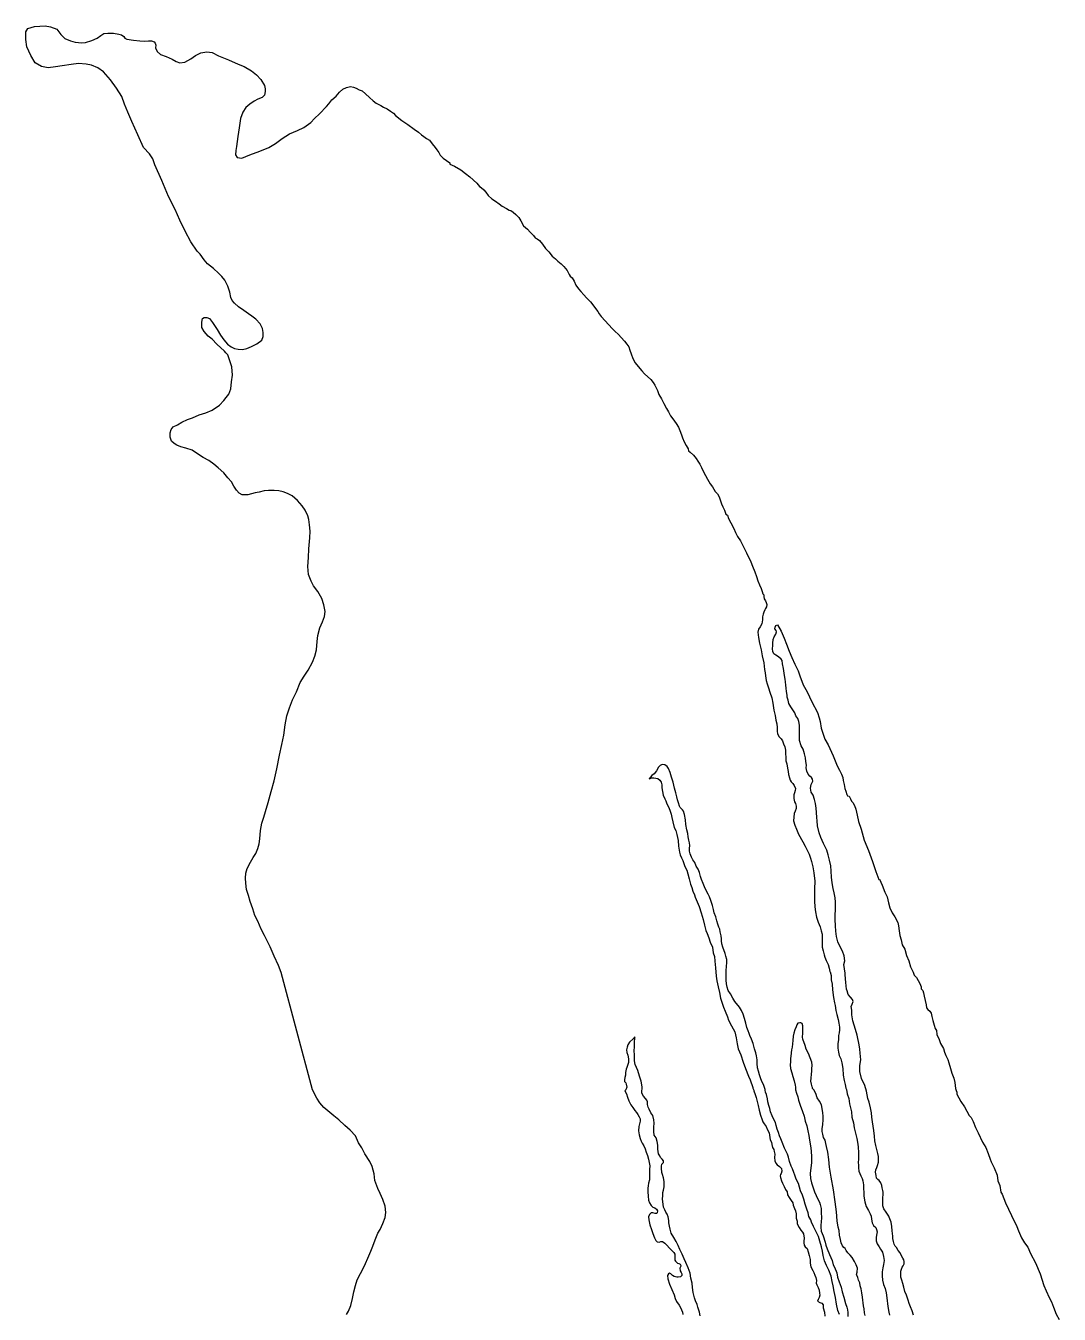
# Model space of a CAD drawing. Extents: x 283583 to 658922, y 889284 to 1241133.
# Drawn here: x 533118 to 544641, y 1195258 to 1209617 of the extents above; entities that cross this region are included whole.
import ezdxf

# ---------------------------------------------------------------- set-up
doc = ezdxf.new("R2010")
doc.units = 0
doc.header["$MEASUREMENT"] = 0
doc.layers.add('LIMON', color=7, linetype='Continuous')

msp = doc.modelspace()

# ---------------------------------------------------------------- linework, layer by layer
at = {"layer": 'LIMON', "color": 241}
for points in [[(536694, 1195256), (536716, 1195294), (536743, 1195355), (536761, 1195434), (536777, 1195508), (536793, 1195580), (536814, 1195640), (536849, 1195712), (536881, 1195767), (536905, 1195823), (536931, 1195884), (536966, 1195960), (536987, 1196016), (537013, 1196087), (537045, 1196161), (537068, 1196202), (537099, 1196269), (537126, 1196337), (537131, 1196393), (537126, 1196462), (537100, 1196536), (537071, 1196602), (537044, 1196660), (537010, 1196747), (537002, 1196822), (536981, 1196906), (536955, 1196962), (536900, 1197045), (536864, 1197114), (536829, 1197170), (536795, 1197246), (536734, 1197310), (536676, 1197363), (536607, 1197426), (536552, 1197469), (536441, 1197562), (536398, 1197615), (536364, 1197667), (536314, 1197757), (535965, 1199067), (535936, 1199143), (535888, 1199247), (535843, 1199352), (535780, 1199480), (535744, 1199550), (535707, 1199637), (535673, 1199703), (535649, 1199777), (535620, 1199859), (535602, 1199923), (535581, 1199992), (535573, 1200063), (535568, 1200119), (535573, 1200174), (535586, 1200227), (535623, 1200296), (535655, 1200349), (535684, 1200394), (535706, 1200447), (535721, 1200499), (535729, 1200555), (535737, 1200650), (535751, 1200732), (535772, 1200796), (535791, 1200859), (535821, 1200961), (535856, 1201085), (535888, 1201204), (535917, 1201337), (535949, 1201487), (535973, 1201609), (535994, 1201712), (536012, 1201826), (536028, 1201926), (536059, 1202015), (536091, 1202105), (536136, 1202195), (536178, 1202298), (536221, 1202367), (536268, 1202436), (536316, 1202523), (536343, 1202592), (536361, 1202663), (536367, 1202756), (536375, 1202822), (536396, 1202909), (536425, 1202975), (536450, 1203035), (536456, 1203090), (536442, 1203162), (536419, 1203236), (536376, 1203312), (536326, 1203376), (536300, 1203429), (536271, 1203503), (536263, 1203590), (536271, 1203691), (536276, 1203786), (536287, 1203910), (536291, 1203986), (536281, 1204055), (536275, 1204116), (536262, 1204155), (536233, 1204219), (536201, 1204266), (536149, 1204327), (536088, 1204378), (536035, 1204404), (535990, 1204423), (535940, 1204433), (535889, 1204439), (535826, 1204439), (535778, 1204433), (535720, 1204420), (535675, 1204410), (535635, 1204399), (535593, 1204391), (535532, 1204391), (535498, 1204407), (535469, 1204442), (535438, 1204485), (535412, 1204533), (535372, 1204578), (535325, 1204634), (535264, 1204689), (535214, 1204732), (535161, 1204774), (535095, 1204806), (535034, 1204848), (534973, 1204888), (534902, 1204909), (534846, 1204925), (534804, 1204944), (534772, 1204960), (534743, 1204989), (534730, 1205031), (534730, 1205079), (534738, 1205118), (534762, 1205148), (534809, 1205171), (534860, 1205198), (534921, 1205229), (534979, 1205248), (535050, 1205280), (535126, 1205305), (535195, 1205334), (535277, 1205389), (535327, 1205442), (535353, 1205474), (535383, 1205513), (535404, 1205571), (535414, 1205648), (535425, 1205722), (535415, 1205815), (535391, 1205894), (535370, 1205950), (535349, 1205971), (535333, 1205992), (535248, 1206068), (535198, 1206124), (535153, 1206156), (535106, 1206211), (535082, 1206256), (535082, 1206312), (535087, 1206354), (535109, 1206367), (535138, 1206367), (535167, 1206354), (535201, 1206309), (535254, 1206232), (535288, 1206169), (535325, 1206116), (535368, 1206068), (535407, 1206039), (535444, 1206021), (535487, 1206013), (535534, 1206010), (535582, 1206020), (535635, 1206042), (535693, 1206073), (535749, 1206113), (535767, 1206153), (535767, 1206198), (535757, 1206245), (535730, 1206295), (535683, 1206346), (535640, 1206380), (535603, 1206407), (535548, 1206444), (535490, 1206484), (535447, 1206526), (535421, 1206555), (535405, 1206589), (535395, 1206648), (535373, 1206714), (535339, 1206783), (535305, 1206822), (535268, 1206859), (535212, 1206912), (535146, 1206963), (535107, 1207008), (535062, 1207071), (535029, 1207104), (534960, 1207210), (534897, 1207329), (534836, 1207449), (534783, 1207568), (534709, 1207716), (534634, 1207892), (534557, 1208067), (534534, 1208135), (534497, 1208188), (534431, 1208262), (534367, 1208400), (534301, 1208551), (534255, 1208653), (534218, 1208743), (534189, 1208828), (534131, 1208920), (534062, 1209013), (533986, 1209103), (533922, 1209148), (533851, 1209177), (533793, 1209190), (533705, 1209196), (533623, 1209185), (533523, 1209172), (533451, 1209159), (533369, 1209148), (533293, 1209162), (533224, 1209202), (533174, 1209284), (533129, 1209382), (533121, 1209464), (533118, 1209551), (533140, 1209588), (533216, 1209609), (533333, 1209617), (533396, 1209606), (533465, 1209580), (533510, 1209519), (533555, 1209476), (533618, 1209450), (533669, 1209434), (533745, 1209426), (533786, 1209430), (533855, 1209451), (533913, 1209477), (533956, 1209509), (533990, 1209530), (534032, 1209535), (534096, 1209535), (534157, 1209525), (534186, 1209514), (534212, 1209498), (534223, 1209477), (534247, 1209469), (534321, 1209456), (534389, 1209450), (534437, 1209445), (534485, 1209450), (534519, 1209448), (534551, 1209437), (534561, 1209424), (534567, 1209400), (534564, 1209371), (534582, 1209331), (534619, 1209297), (534683, 1209273), (534752, 1209244), (534795, 1209218), (534835, 1209205), (534893, 1209213), (534957, 1209250), (535010, 1209284), (535071, 1209316), (535137, 1209327), (535195, 1209319), (535269, 1209281), (535377, 1209236), (535488, 1209189), (535555, 1209162), (535634, 1209114), (535692, 1209069), (535740, 1209019), (535779, 1208953), (535787, 1208913), (535787, 1208884), (535779, 1208844), (535753, 1208818), (535705, 1208800), (535665, 1208778), (535615, 1208744), (535573, 1208707), (535538, 1208654), (535512, 1208585), (535496, 1208480), (535482, 1208382), (535469, 1208271), (535460, 1208227), (535457, 1208177), (535475, 1208150), (535526, 1208142), (535618, 1208179), (535727, 1208219), (535827, 1208261), (535904, 1208306), (535978, 1208361), (536060, 1208412), (536148, 1208449), (536219, 1208483), (536296, 1208538), (536336, 1208583), (536394, 1208636), (536473, 1208718), (536499, 1208748), (536530, 1208791), (536578, 1208833), (536618, 1208875), (536655, 1208910), (536695, 1208928), (536740, 1208939), (536771, 1208931), (536803, 1208920), (536835, 1208904), (536869, 1208891), (536906, 1208857), (536951, 1208819), (536993, 1208780), (537025, 1208753), (537078, 1208727), (537107, 1208708), (537147, 1208690), (537184, 1208666), (537218, 1208642), (537242, 1208615), (537313, 1208560), (537377, 1208515), (537448, 1208464), (537497, 1208431), (537529, 1208402), (537558, 1208384), (537587, 1208362), (537621, 1208341), (537648, 1208302), (537682, 1208259), (537703, 1208233), (537724, 1208204), (537732, 1208188), (537738, 1208174), (537771, 1208141), (537845, 1208091), (537847, 1208075), (537897, 1208051), (537969, 1208011), (538022, 1207972), (538069, 1207935), (538149, 1207861), (538178, 1207826), (538194, 1207815), (538224, 1207788), (538248, 1207761), (538274, 1207727), (538316, 1207690), (538356, 1207661), (538398, 1207631), (538430, 1207608), (538478, 1207581), (538509, 1207563), (538528, 1207557), (538552, 1207539), (538583, 1207515), (538615, 1207480), (538639, 1207443), (538668, 1207388), (538713, 1207351), (538742, 1207316), (538780, 1207278), (538796, 1207254), (538820, 1207241), (538846, 1207225), (538878, 1207182), (538912, 1207135), (538949, 1207098), (538986, 1207050), (539023, 1207021), (539050, 1206992), (539087, 1206963), (539116, 1206934), (539156, 1206889), (539177, 1206844), (539187, 1206828), (539211, 1206806), (539231, 1206771), (539252, 1206726), (539281, 1206686), (539307, 1206657), (539339, 1206620), (539371, 1206585), (539392, 1206562), (539413, 1206540), (539440, 1206506), (539471, 1206466), (539498, 1206432), (539511, 1206408), (539532, 1206376), (539580, 1206329), (539614, 1206286), (539659, 1206239), (539685, 1206212), (539728, 1206175), (539757, 1206143), (539794, 1206103), (539820, 1206069), (539841, 1206037), (539854, 1206003), (539868, 1205961), (539885, 1205909), (539911, 1205861), (539946, 1205819), (539988, 1205771), (540017, 1205737), (540088, 1205673), (540115, 1205641), (540133, 1205610), (540160, 1205554), (540178, 1205509), (540207, 1205461), (540231, 1205406), (540263, 1205353), (540284, 1205313), (540305, 1205271), (540331, 1205236), (540368, 1205186), (540395, 1205144), (540409, 1205108), (540428, 1205060), (540441, 1205023), (540459, 1204981), (540483, 1204939), (540502, 1204904), (540509, 1204880), (540525, 1204865), (540562, 1204833), (540594, 1204793), (540613, 1204764), (540634, 1204732), (540652, 1204695), (540673, 1204647), (540697, 1204605), (540718, 1204565), (540747, 1204512), (540774, 1204478), (540805, 1204428), (540829, 1204399), (540850, 1204367), (540875, 1204291), (540891, 1204257), (540910, 1204220), (540925, 1204175), (540941, 1204162), (540954, 1204127), (540978, 1204077), (541013, 1204016), (541031, 1203971), (541055, 1203926), (541087, 1203876), (541110, 1203834), (541131, 1203786), (541154, 1203742), (541204, 1203642), (541220, 1203594), (541246, 1203530), (541265, 1203480), (541281, 1203433), (541299, 1203385), (541319, 1203344), (541329, 1203312), (541337, 1203286), (541348, 1203275), (541348, 1203257), (541350, 1203230), (541366, 1203209), (541374, 1203188), (541379, 1203169), (541377, 1203143), (541366, 1203122), (541358, 1203108), (541348, 1203082), (541340, 1203058), (541334, 1203029), (541334, 1202995), (541326, 1202952), (541305, 1202918), (541289, 1202894), (541281, 1202860), (541287, 1202799), (541297, 1202738), (541318, 1202661), (541329, 1202595), (541347, 1202516), (541355, 1202442), (541362, 1202406), (541364, 1202372), (541372, 1202321), (541383, 1202284), (541398, 1202237), (541414, 1202192), (541435, 1202128), (541446, 1202067), (541459, 1201988), (541472, 1201932), (541480, 1201877), (541492, 1201838), (541497, 1201796), (541497, 1201754), (541500, 1201725), (541518, 1201693), (541539, 1201672), (541555, 1201648), (541568, 1201616), (541582, 1201582), (541587, 1201545), (541587, 1201502), (541592, 1201465), (541593, 1201427), (541604, 1201390), (541612, 1201345), (541620, 1201308), (541622, 1201273), (541633, 1201236), (541641, 1201210), (541651, 1201191), (541670, 1201173), (541686, 1201149), (541699, 1201117), (541696, 1201093), (541688, 1201070), (541683, 1201046), (541683, 1201006), (541688, 1200969), (541699, 1200950), (541707, 1200919), (541707, 1200895), (541696, 1200866), (541685, 1200839), (541683, 1200797), (541677, 1200757), (541691, 1200710), (541712, 1200662), (541735, 1200609), (541783, 1200524), (541808, 1200473), (541832, 1200430), (541853, 1200385), (541869, 1200340), (541877, 1200303), (541895, 1200245), (541906, 1200176), (541916, 1200086), (541913, 1199999), (541912, 1199953), (541912, 1199863), (541917, 1199797), (541925, 1199744), (541936, 1199683), (541954, 1199627), (541975, 1199574), (541988, 1199532), (541999, 1199495), (541996, 1199447), (541999, 1199405), (541996, 1199350), (542007, 1199307), (542020, 1199265), (542029, 1199237), (542042, 1199200), (542063, 1199155), (542076, 1199113), (542084, 1199077), (542088, 1199073), (542096, 1199033), (542099, 1198986), (542109, 1198936), (542114, 1198875), (542125, 1198787), (542135, 1198727), (542143, 1198697), (542151, 1198644), (542162, 1198597), (542177, 1198541), (542185, 1198502), (542191, 1198457), (542189, 1198426), (542187, 1198394), (542179, 1198365), (542179, 1198318), (542173, 1198270), (542173, 1198225), (542181, 1198177), (542186, 1198143), (542205, 1198106), (542215, 1198061), (542229, 1197998), (542231, 1197923), (542244, 1197863), (542255, 1197818), (542260, 1197778), (542267, 1197764), (542278, 1197713), (542293, 1197664), (542302, 1197603), (542313, 1197559), (542323, 1197512), (542330, 1197454), (542345, 1197390), (542354, 1197336), (542369, 1197276), (542384, 1197217), (542392, 1197176), (542399, 1197122), (542401, 1197058), (542402, 1197023), (542402, 1196986), (542400, 1196950), (542402, 1196918), (542402, 1196888), (542406, 1196854), (542417, 1196826), (542430, 1196802), (542443, 1196770), (542451, 1196743), (542458, 1196700), (542458, 1196655), (542461, 1196617), (542463, 1196575), (542475, 1196509), (542489, 1196460), (542513, 1196415), (542534, 1196378), (542545, 1196352), (542548, 1196316), (542555, 1196277), (542571, 1196248), (542594, 1196225), (542604, 1196201), (542611, 1196176), (542604, 1196140), (542599, 1196112), (542599, 1196075), (542611, 1196042), (542632, 1196011), (542648, 1195983), (542669, 1195948), (542682, 1195900), (542687, 1195857), (542680, 1195813), (542673, 1195775), (542668, 1195731), (542666, 1195686), (542670, 1195639), (542682, 1195590), (542701, 1195545), (542710, 1195498), (542719, 1195442), (542729, 1195343), (542740, 1195282), (542748, 1195246)], [(543016, 1195246), (543002, 1195295), (542981, 1195340), (542968, 1195376), (542956, 1195416), (542944, 1195449), (542936, 1195471), (542920, 1195512), (542907, 1195558), (542895, 1195602), (542886, 1195636), (542875, 1195671), (542874, 1195706), (542874, 1195737), (542882, 1195762), (542888, 1195782), (542902, 1195798), (542910, 1195821), (542910, 1195844), (542907, 1195865), (542897, 1195883), (542880, 1195916), (542867, 1195942), (542844, 1195968), (542825, 1196001), (542810, 1196018), (542802, 1196040), (542794, 1196067), (542785, 1196103), (542785, 1196128), (542781, 1196157), (542778, 1196189), (542773, 1196234), (542768, 1196284), (542745, 1196339), (542740, 1196351), (542711, 1196396), (542684, 1196434), (542675, 1196467), (542674, 1196496), (542674, 1196558), (542679, 1196589), (542676, 1196617), (542675, 1196638), (542668, 1196668), (542662, 1196693), (542650, 1196722), (542633, 1196748), (542617, 1196759), (542605, 1196774), (542598, 1196803), (542592, 1196843), (542596, 1196869), (542606, 1196895), (542614, 1196915), (542627, 1196953), (542624, 1196984), (542624, 1197015), (542619, 1197051), (542609, 1197080), (542594, 1197137), (542585, 1197190), (542581, 1197243), (542573, 1197307), (542567, 1197353), (542559, 1197404), (542552, 1197453), (542546, 1197501), (542535, 1197557), (542522, 1197623), (542506, 1197662), (542492, 1197745), (542472, 1197806), (542436, 1197887), (542418, 1197962), (542418, 1198031), (542429, 1198092), (542421, 1198169), (542419, 1198211), (542411, 1198262), (542388, 1198367), (542369, 1198432), (542341, 1198526), (542330, 1198595), (542327, 1198645), (542321, 1198687), (542332, 1198715), (542342, 1198744), (542335, 1198767), (542315, 1198793), (542288, 1198821), (542276, 1198861), (542270, 1198882), (542260, 1198954), (542253, 1199042), (542253, 1199059), (542246, 1199109), (542240, 1199155), (542252, 1199198), (542244, 1199251), (542223, 1199304), (542206, 1199337), (542173, 1199410), (542156, 1199467), (542148, 1199528), (542145, 1199586), (542143, 1199658), (542142, 1199708), (542145, 1199764), (542146, 1199851), (542142, 1199900), (542131, 1199953), (542121, 1200002), (542108, 1200067), (542100, 1200129), (542099, 1200197), (542095, 1200256), (542081, 1200320), (542066, 1200377), (542048, 1200431), (542014, 1200503), (541982, 1200572), (541963, 1200623), (541946, 1200700), (541943, 1200756), (541938, 1200795), (541936, 1200848), (541931, 1200897), (541924, 1200951), (541911, 1200994), (541898, 1201043), (541876, 1201075), (541869, 1201120), (541873, 1201160), (541883, 1201178), (541894, 1201198), (541890, 1201220), (541880, 1201239), (541861, 1201254), (541840, 1201278), (541826, 1201311), (541819, 1201346), (541821, 1201378), (541817, 1201419), (541810, 1201458), (541799, 1201503), (541786, 1201555), (541764, 1201593), (541745, 1201653), (541743, 1201703), (541746, 1201768), (541744, 1201821), (541738, 1201864), (541726, 1201897), (541705, 1201926), (541692, 1201960), (541672, 1201992), (541647, 1202028), (541627, 1202066), (541620, 1202101), (541609, 1202136), (541606, 1202158), (541600, 1202197), (541597, 1202236), (541594, 1202269), (541589, 1202305), (541586, 1202335), (541578, 1202378), (541566, 1202456), (541554, 1202507), (541551, 1202543), (541541, 1202560), (541510, 1202584), (541482, 1202601), (541457, 1202616), (541447, 1202643), (541445, 1202674), (541448, 1202709), (541449, 1202735), (541453, 1202779), (541462, 1202807), (541481, 1202837), (541489, 1202861), (541485, 1202879), (541470, 1202898), (541473, 1202916), (541481, 1202932), (541501, 1202940), (541541, 1202872), (541574, 1202794), (541599, 1202724), (541631, 1202647), (541661, 1202577), (541694, 1202502), (541729, 1202427), (541748, 1202374), (541786, 1202272), (541829, 1202195), (541882, 1202081), (541947, 1201962), (541965, 1201905), (541974, 1201864), (541986, 1201791), (542003, 1201743), (542028, 1201668), (542065, 1201603), (542119, 1201480), (542165, 1201368), (542192, 1201322), (542213, 1201278), (542228, 1201240), (542233, 1201205), (542244, 1201163), (542252, 1201118), (542260, 1201086), (542273, 1201050), (542281, 1201036), (542297, 1201033), (542314, 1201001), (542326, 1200975), (542341, 1200960), (542357, 1200929), (542374, 1200888), (542388, 1200820), (542403, 1200748), (542433, 1200662), (542467, 1200542), (542513, 1200425), (542558, 1200305), (542596, 1200193), (542630, 1200103), (542637, 1200107), (542665, 1200039), (542698, 1199963), (542721, 1199909), (542738, 1199844), (542751, 1199786), (542779, 1199732), (542809, 1199685), (542841, 1199623), (542849, 1199585), (542857, 1199530), (542862, 1199478), (542878, 1199432), (542891, 1199374), (542918, 1199326), (542938, 1199257), (542963, 1199195), (542982, 1199129), (543013, 1199071), (543025, 1199037), (543048, 1199010), (543066, 1198978), (543087, 1198944), (543101, 1198907), (543101, 1198898), (543101, 1198883), (543119, 1198864), (543127, 1198840), (543135, 1198801), (543145, 1198756), (543156, 1198705), (543161, 1198671), (543174, 1198655), (543198, 1198634), (543211, 1198615), (543222, 1198576), (543232, 1198531), (543248, 1198481), (543259, 1198441), (543272, 1198420), (543277, 1198377), (543301, 1198319), (543317, 1198277), (543349, 1198221), (543360, 1198180), (543376, 1198143), (543397, 1198098), (543411, 1198061), (543429, 1197997), (543442, 1197945), (543466, 1197889), (543476, 1197841), (543479, 1197807), (543484, 1197775), (543491, 1197753), (543499, 1197731), (543499, 1197710), (543544, 1197628), (543584, 1197571), (543612, 1197522), (543638, 1197471), (543658, 1197450), (543682, 1197407), (543707, 1197338), (543737, 1197279), (543784, 1197175), (543824, 1197115), (543847, 1197049), (543869, 1196986), (543883, 1196958), (543916, 1196890), (543949, 1196807), (543956, 1196744), (543977, 1196691), (543988, 1196617), (544005, 1196595), (544041, 1196501), (544107, 1196360), (544167, 1196237), (544188, 1196186), (544220, 1196110), (544254, 1196055), (544291, 1196004), (544320, 1195934), (544375, 1195830), (544429, 1195707), (544470, 1195580), (544493, 1195520), (544529, 1195446), (544553, 1195396), (544575, 1195336), (544606, 1195259), (544641, 1195199)], [(542190, 1195254), (542173, 1195301), (542159, 1195371), (542145, 1195444), (542131, 1195512), (542120, 1195573), (542108, 1195624), (542096, 1195683), (542071, 1195751), (542047, 1195801), (542024, 1195852), (542010, 1195911), (542002, 1195961), (541990, 1196011), (541971, 1196072), (541955, 1196126), (541929, 1196177), (541899, 1196234), (541877, 1196283), (541870, 1196311), (541847, 1196349), (541840, 1196389), (541826, 1196429), (541807, 1196485), (541793, 1196539), (541779, 1196584), (541756, 1196633), (541746, 1196675), (541732, 1196715), (541709, 1196764), (541693, 1196807), (541681, 1196837), (541667, 1196877), (541653, 1196910), (541634, 1196962), (541622, 1197009), (541611, 1197042), (541595, 1197073), (541577, 1197108), (541553, 1197174), (541537, 1197212), (541520, 1197247), (541509, 1197282), (541497, 1197322), (541485, 1197360), (541476, 1197393), (541455, 1197435), (541439, 1197470), (541420, 1197512), (541413, 1197550), (541403, 1197583), (541392, 1197625), (541387, 1197660), (541375, 1197705), (541366, 1197733), (541362, 1197756), (541361, 1197762), (541359, 1197774), (541356, 1197785), (541351, 1197795), (541342, 1197817), (541329, 1197843), (541315, 1197883), (541300, 1197926), (541289, 1197966), (541276, 1198005), (541271, 1198052), (541271, 1198092), (541265, 1198137), (541258, 1198172), (541243, 1198217), (541229, 1198274), (541208, 1198324), (541190, 1198365), (541184, 1198387), (541172, 1198416), (541159, 1198455), (541146, 1198503), (541133, 1198555), (541115, 1198603), (541098, 1198644), (541076, 1198679), (541024, 1198744), (541000, 1198781), (540974, 1198828), (540950, 1198867), (540938, 1198902), (540931, 1198939), (540927, 1198980), (540928, 1199089), (540931, 1199132), (540935, 1199176), (540933, 1199211), (540924, 1199248), (540915, 1199280), (540889, 1199347), (540878, 1199386), (540874, 1199419), (540874, 1199441), (540870, 1199475), (540862, 1199520), (540855, 1199551), (540846, 1199572), (540835, 1199605), (540822, 1199642), (540811, 1199685), (540792, 1199733), (540786, 1199767), (540773, 1199813), (540756, 1199867), (540743, 1199908), (540727, 1199938), (540704, 1199982), (540686, 1200021), (540669, 1200058), (540651, 1200101), (540641, 1200137), (540630, 1200181), (540615, 1200218), (540594, 1200250), (540576, 1200291), (540557, 1200322), (540541, 1200352), (540524, 1200387), (540517, 1200420), (540517, 1200450), (540521, 1200483), (540517, 1200513), (540512, 1200540), (540505, 1200577), (540499, 1200616), (540490, 1200658), (540479, 1200714), (540474, 1200769), (540464, 1200827), (540453, 1200864), (540442, 1200879), (540416, 1200905), (540407, 1200921), (540396, 1200956), (540383, 1200990), (540376, 1201025), (540367, 1201068), (540352, 1201121), (540337, 1201186), (540319, 1201245), (540304, 1201295), (540285, 1201338), (540269, 1201362), (540243, 1201381), (540215, 1201383), (540191, 1201373), (540171, 1201355), (540150, 1201314), (540126, 1201279), (540098, 1201260), (540069, 1201225), (540100, 1201236), (540122, 1201236), (540143, 1201233), (540165, 1201229), (540189, 1201210), (540204, 1201186), (540211, 1201157), (540211, 1201125), (540218, 1201083), (540226, 1201044), (540242, 1201003), (540253, 1200979), (540265, 1200945), (540283, 1200912), (540298, 1200877), (540314, 1200832), (540322, 1200795), (540331, 1200747), (540349, 1200683), (540365, 1200650), (540378, 1200606), (540391, 1200537), (540396, 1200474), (540406, 1200407), (540413, 1200378), (540428, 1200344), (540444, 1200315), (540467, 1200248), (540487, 1200207), (540498, 1200167), (540513, 1200111), (540531, 1200050), (540544, 1200015), (540557, 1199972), (540574, 1199933), (540582, 1199906), (540604, 1199854), (540626, 1199801), (540647, 1199730), (540669, 1199656), (540687, 1199593), (540702, 1199534), (540715, 1199501), (540735, 1199454), (540750, 1199406), (540774, 1199347), (540781, 1199287), (540796, 1199243), (540801, 1199194), (540810, 1199118), (540815, 1199027), (540823, 1198972), (540839, 1198905), (540852, 1198844), (540863, 1198781), (540887, 1198714), (540898, 1198679), (540917, 1198635), (540942, 1198574), (540953, 1198535), (540988, 1198472), (541023, 1198404), (541040, 1198339), (541051, 1198272), (541062, 1198215), (541091, 1198150), (541117, 1198069), (541143, 1197996), (541178, 1197912), (541195, 1197872), (541223, 1197785), (541223, 1197783), (541226, 1197777), (541232, 1197762), (541234, 1197755), (541237, 1197747), (541249, 1197707), (541263, 1197672), (541274, 1197630), (541284, 1197583), (541295, 1197534), (541309, 1197477), (541328, 1197426), (541335, 1197402), (541352, 1197381), (541373, 1197350), (541384, 1197322), (541405, 1197278), (541419, 1197203), (541431, 1197177), (541438, 1197149), (541445, 1197118), (541457, 1197095), (541464, 1197073), (541469, 1197041), (541466, 1197003), (541471, 1196968), (541480, 1196940), (541497, 1196923), (541522, 1196904), (541544, 1196881), (541546, 1196853), (541541, 1196827), (541533, 1196816), (541531, 1196802), (541533, 1196783), (541545, 1196744), (541554, 1196718), (541573, 1196682), (541587, 1196650), (541608, 1196621), (541610, 1196589), (541631, 1196558), (541652, 1196525), (541669, 1196499), (541676, 1196473), (541690, 1196438), (541702, 1196412), (541709, 1196377), (541708, 1196330), (541718, 1196297), (541719, 1196270), (541726, 1196249), (541740, 1196223), (541761, 1196195), (541780, 1196174), (541789, 1196155), (541796, 1196106), (541792, 1196073), (541794, 1196052), (541796, 1196029), (541808, 1196010), (541829, 1195989), (541843, 1195953), (541852, 1195911), (541862, 1195867), (541864, 1195827), (541871, 1195787), (541895, 1195747), (541903, 1195722), (541917, 1195692), (541926, 1195666), (541933, 1195633), (541931, 1195605), (541938, 1195584), (541952, 1195555), (541964, 1195527), (541968, 1195494), (541971, 1195469), (541963, 1195443), (541952, 1195424), (541947, 1195403), (541973, 1195389), (541992, 1195382), (542008, 1195363), (542010, 1195328), (542024, 1195283), (542029, 1195238)], [(542478, 1195244), (542469, 1195274), (542467, 1195319), (542457, 1195352), (542448, 1195450), (542439, 1195495), (542432, 1195542), (542422, 1195573), (542418, 1195608), (542404, 1195638), (542394, 1195666), (542385, 1195692), (542380, 1195702), (542387, 1195727), (542390, 1195770), (542378, 1195807), (542359, 1195845), (542331, 1195892), (542308, 1195918), (542282, 1195944), (542266, 1195969), (542254, 1195991), (542240, 1196000), (542226, 1196019), (542209, 1196054), (542202, 1196091), (542191, 1196138), (542186, 1196192), (542177, 1196230), (542166, 1196299), (542159, 1196400), (542143, 1196511), (542122, 1196644), (542096, 1196785), (542078, 1196896), (542071, 1196982), (542059, 1197065), (542046, 1197127), (542039, 1197160), (542030, 1197197), (542013, 1197228), (542004, 1197263), (541999, 1197296), (541999, 1197326), (542004, 1197373), (542007, 1197425), (542007, 1197460), (542004, 1197507), (541990, 1197592), (541967, 1197634), (541943, 1197671), (541927, 1197718), (541905, 1197759), (541891, 1197775), (541888, 1197784), (541885, 1197793), (541879, 1197821), (541872, 1197856), (541875, 1197890), (541877, 1197934), (541883, 1197967), (541883, 1197993), (541887, 1198032), (541881, 1198067), (541865, 1198117), (541846, 1198162), (541818, 1198212), (541807, 1198253), (541783, 1198325), (541779, 1198344), (541781, 1198389), (541781, 1198431), (541783, 1198472), (541773, 1198498), (541760, 1198504), (541749, 1198504), (541727, 1198500), (541716, 1198485), (541707, 1198461), (541694, 1198428), (541681, 1198391), (541675, 1198357), (541671, 1198309), (541666, 1198270), (541662, 1198235), (541656, 1198206), (541649, 1198135), (541645, 1198107), (541643, 1198072), (541639, 1198039), (541645, 1197998), (541658, 1197948), (541669, 1197906), (541684, 1197859), (541695, 1197809), (541702, 1197787), (541701, 1197779), (541701, 1197770), (541702, 1197759), (541713, 1197721), (541725, 1197681), (541734, 1197643), (541751, 1197587), (541777, 1197519), (541795, 1197465), (541809, 1197409), (541828, 1197357), (541837, 1197303), (541849, 1197249), (541858, 1197197), (541868, 1197136), (541875, 1197078), (541877, 1197010), (541879, 1196944), (541870, 1196888), (541865, 1196827), (541869, 1196769), (541880, 1196722), (541892, 1196677), (541911, 1196621), (541929, 1196581), (541950, 1196539), (541967, 1196508), (541976, 1196480), (541988, 1196438), (541988, 1196389), (541990, 1196337), (541985, 1196285), (541982, 1196256), (541982, 1196228), (541986, 1196183), (542008, 1196132), (542031, 1196061), (542038, 1196026), (542054, 1195988), (542080, 1195925), (542108, 1195857), (542120, 1195808), (542136, 1195782), (542160, 1195718), (542170, 1195670), (542187, 1195621), (542208, 1195560), (542222, 1195506), (542238, 1195447), (542257, 1195379), (542273, 1195337), (542281, 1195307), (542284, 1195277), (542284, 1195232)], [(540639, 1195240), (540630, 1195282), (540611, 1195338), (540603, 1195368), (540587, 1195408), (540575, 1195441), (540568, 1195469), (540559, 1195502), (540552, 1195556), (540547, 1195605), (540533, 1195659), (540524, 1195715), (540503, 1195774), (540479, 1195835), (540458, 1195875), (540435, 1195927), (540409, 1195978), (540393, 1196023), (540369, 1196068), (540343, 1196112), (540313, 1196161), (540304, 1196206), (540294, 1196239), (540288, 1196278), (540288, 1196304), (540279, 1196343), (540270, 1196372), (540253, 1196397), (540242, 1196423), (540230, 1196451), (540218, 1196545), (540221, 1196578), (540221, 1196613), (540228, 1196642), (540235, 1196677), (540237, 1196705), (540235, 1196738), (540228, 1196780), (540219, 1196815), (540209, 1196836), (540206, 1196885), (540206, 1196908), (540210, 1196929), (540227, 1196948), (540227, 1196967), (540215, 1196988), (540194, 1197004), (540187, 1197023), (540171, 1197047), (540166, 1197098), (540164, 1197143), (540159, 1197183), (540145, 1197223), (540124, 1197255), (540122, 1197293), (540122, 1197342), (540126, 1197387), (540122, 1197424), (540110, 1197471), (540089, 1197504), (540070, 1197544), (540056, 1197565), (540051, 1197594), (540051, 1197624), (540044, 1197643), (540028, 1197662), (540005, 1197687), (539991, 1197716), (539988, 1197724), (539990, 1197793), (539981, 1197854), (539960, 1197913), (539943, 1197973), (539926, 1198007), (539913, 1198040), (539906, 1198083), (539904, 1198148), (539902, 1198193), (539904, 1198239), (539904, 1198277), (539908, 1198349), (539889, 1198327), (539851, 1198291), (539832, 1198260), (539822, 1198234), (539815, 1198203), (539820, 1198174), (539830, 1198145), (539837, 1198105), (539837, 1198064), (539828, 1198031), (539820, 1198006), (539813, 1197989), (539806, 1197951), (539806, 1197922), (539796, 1197898), (539792, 1197870), (539792, 1197853), (539809, 1197837), (539813, 1197822), (539821, 1197789), (539809, 1197760), (539798, 1197749), (539815, 1197714), (539826, 1197676), (539843, 1197636), (539864, 1197591), (539885, 1197561), (539908, 1197530), (539927, 1197507), (539941, 1197483), (539957, 1197458), (539969, 1197436), (539969, 1197408), (539960, 1197380), (539953, 1197352), (539948, 1197303), (539957, 1197256), (539969, 1197218), (539981, 1197188), (539992, 1197164), (540009, 1197134), (540023, 1197103), (540037, 1197063), (540049, 1197026), (540060, 1196986), (540070, 1196950), (540077, 1196913), (540074, 1196871), (540074, 1196824), (540071, 1196790), (540071, 1196757), (540063, 1196717), (540056, 1196689), (540054, 1196663), (540054, 1196621), (540056, 1196574), (540061, 1196529), (540073, 1196499), (540091, 1196468), (540110, 1196452), (540132, 1196443), (540151, 1196429), (540163, 1196410), (540158, 1196389), (540149, 1196382), (540135, 1196380), (540111, 1196389), (540090, 1196389), (540071, 1196371), (540062, 1196345), (540064, 1196310), (540078, 1196253), (540095, 1196202), (540109, 1196157), (540127, 1196110), (540144, 1196080), (540158, 1196065), (540181, 1196063), (540198, 1196068), (540217, 1196068), (540242, 1196051), (540266, 1196028), (540294, 1195993), (540316, 1195973), (540342, 1195947), (540354, 1195928), (540354, 1195881), (540356, 1195862), (540361, 1195848), (540384, 1195829), (540401, 1195825), (540415, 1195815), (540422, 1195803), (540422, 1195792), (540412, 1195771), (540415, 1195742), (540426, 1195724), (540433, 1195707), (540433, 1195691), (540417, 1195674), (540393, 1195670), (540379, 1195670), (540349, 1195677), (540330, 1195691), (540311, 1195707), (540297, 1195717), (540283, 1195710), (540274, 1195691), (540276, 1195651), (540297, 1195592), (540320, 1195534), (540349, 1195473), (540358, 1195435), (540374, 1195400), (540405, 1195360), (540419, 1195332), (540440, 1195280), (540445, 1195254)]]:
    msp.add_lwpolyline(points, dxfattribs=at)

doc.saveas('drawing.dxf')
